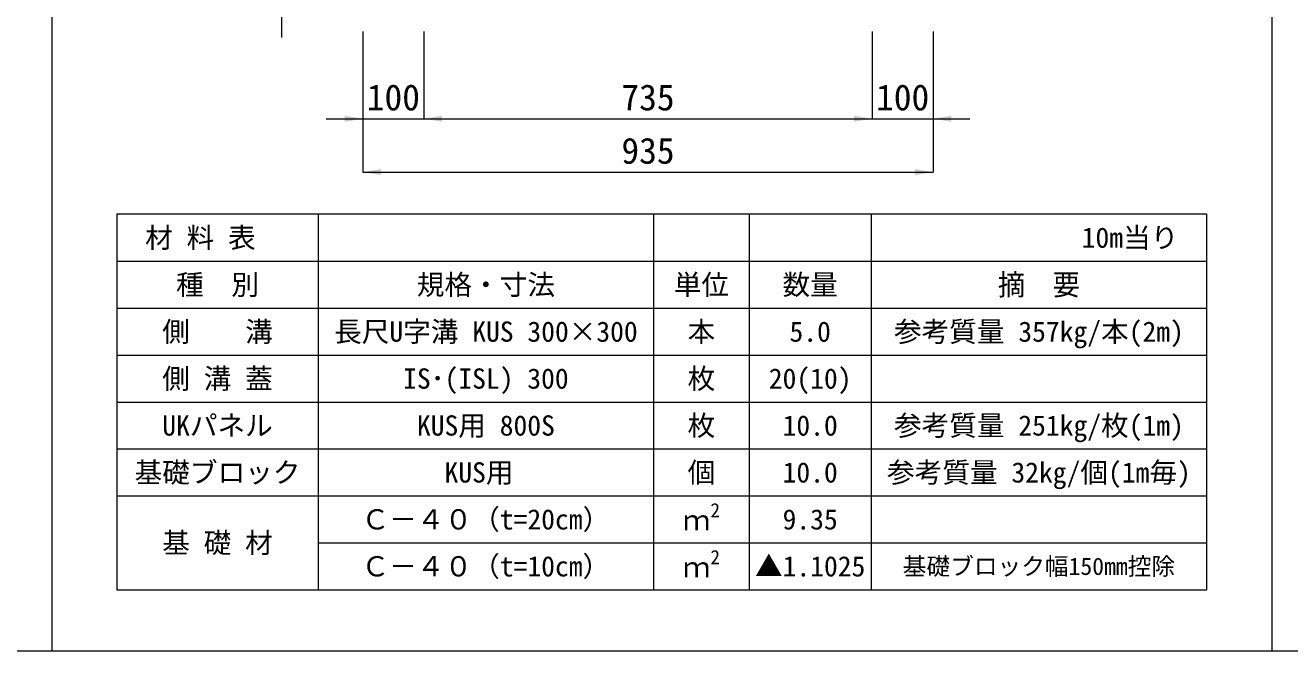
# Model space of a CAD drawing. Units: millimetres at full size, sheet at 1:20. Extents: x 201886 to 211886, y 860265 to 873235.
# Drawn here: x 205843 to 207916, y 867478 to 868504 of the extents above; entities that cross this region are included whole.
import ezdxf
from ezdxf.enums import TextEntityAlignment as Align

# ---------------------------------------------------------------- set-up
doc = ezdxf.new("R2010")
doc.units = ezdxf.units.MM
doc.header["$LTSCALE"] = 20
for name, color, linetype, lineweight in [('Defpoints_3', 8, 'Continuous', 0), ('図枠', 5, 'Continuous', 13), ('寸法・材料表', 7, 'Continuous', 13), ('寸法線', 7, 'Continuous', 13)]:
    doc.layers.add(name, color=color, linetype=linetype, lineweight=lineweight)
doc.styles.add('ＭＳ ゴシック', font='')
doc.styles.add('ＭＳ Ｐゴシック', font='')
doc.styles.get('ＭＳ ゴシック').set_extended_font_data('MS Gothic')
doc.styles.get('ＭＳ Ｐゴシック').set_extended_font_data('MS PGothic')

# ---------------------------------------------------------------- blocks, each defined once
blk = doc.blocks.new('filled_arrow')
at = {"color": 0, "linetype": 'Continuous', "lineweight": -2}
blk.add_solid([(7.5, 1.25), (0, 0), (7.5, -1.25)], dxfattribs=at)

msp = doc.modelspace()

# ---------------------------------------------------------------- linework, layer by layer
at = {"layer": 'Defpoints_3'}
for p, q in [((205993.03, 868194.25), (207779.67, 868194.25)), ((205993.03, 868194.25), (205993.03, 868116.81)), ((206323.03, 868194.25), (206323.03, 868116.81)), ((206873.03, 868194.25), (206873.03, 868116.81)), ((207029.67, 868194.25), (207029.67, 868116.81)), ((207229.67, 868194.25), (207229.67, 868116.81)), ((207779.67, 868194.25), (207779.67, 868116.81))]:
    msp.add_line(p, q, dxfattribs=at)
at = {"layer": '図枠'}
for p, q in [((205886.35, 872977.81), (205886.35, 867477.81)), ((207886.35, 872977.81), (207886.35, 867477.81)), ((201886.35, 867477.81), (211886.35, 867477.81))]:
    msp.add_line(p, q, dxfattribs=at)
at = {"layer": '寸法・材料表'}
for p, q in [((205993.03, 868116.81), (207779.67, 868116.81)), ((205993.03, 868116.81), (205993.03, 867577.81)), ((206323.03, 868116.81), (206323.03, 867577.81)), ((206873.03, 868116.81), (206873.03, 867577.81)), ((207029.67, 868116.81), (207029.67, 867577.81)), ((207229.67, 868116.81), (207229.67, 867577.81)), ((207779.67, 868116.81), (207779.67, 867577.81)), ((205993.03, 868039.81), (207779.67, 868039.81)), ((205993.03, 867962.81), (207779.67, 867962.81)), ((205993.03, 867885.81), (207779.67, 867885.81)), ((205993.03, 867808.81), (207779.67, 867808.81)), ((205993.03, 867731.81), (207779.67, 867731.81)), ((206323.03, 867654.81), (207779.67, 867654.81)), ((205993.03, 867577.81), (207779.67, 867577.81))]:
    msp.add_line(p, q, dxfattribs=at)
at = {"layer": '寸法線'}
for p, q in [((206263.63, 868483.85), (206263.63, 868703.85)), ((206396.32, 868493.85), (206396.32, 868350.55)), ((206396.32, 868493.85), (206396.32, 868263.05)), ((206496.32, 868493.85), (206496.32, 868350.55)), ((206496.32, 868493.85), (206496.32, 868350.55)), ((207231.32, 868493.85), (207231.32, 868350.55)), ((207231.32, 868493.85), (207231.32, 868350.55)), ((207331.32, 868493.85), (207331.32, 868350.55)), ((207331.32, 868493.85), (207331.32, 868263.05)), ((206336.32, 868350.55), (206556.32, 868350.55)), ((206496.32, 868350.55), (207231.32, 868350.55)), ((207171.32, 868350.55), (207391.32, 868350.55)), ((206396.32, 868263.05), (207331.32, 868263.05))]:
    msp.add_line(p, q, dxfattribs=at)

# ---------------------------------------------------------------- block references
at = {"layer": '寸法線', "xscale": 4, "yscale": 4, "rotation": 180}
for p in [(206396.32, 868350.55), (207231.32, 868350.55), (207231.32, 868350.55), (207331.32, 868263.05)]:
    msp.add_blockref('filled_arrow', p, dxfattribs=at)
at = {"layer": '寸法線', "xscale": 4, "yscale": 4}
for p in [(206496.32, 868350.55), (206496.32, 868350.55), (207331.32, 868350.55), (206396.32, 868263.05)]:
    msp.add_blockref('filled_arrow', p, dxfattribs=at)

# ---------------------------------------------------------------- texts
at = {"layer": '寸法・材料表', "style": 'ＭＳ ゴシック'}
msp.add_text('\u3000材 料 表', height=33.23, dxfattribs=at).set_placement((205994.08, 868155.53), align=Align.MIDDLE_LEFT)
msp.add_text('10m当り\u3000', height=33.23, dxfattribs=at).set_placement((207778.61, 868155.53), align=Align.MIDDLE_RIGHT)
for s, height, p in [('種\u3000別', 33.23, (206158.03, 868078.31)), ('規格・寸法', 33.23, (206598.03, 868078.31)), ('単位', 33.23, (206951.35, 868078.31)), ('数量', 33.23, (207129.67, 868078.31)), ('側\u3000\u3000溝', 33.23, (206158.03, 868001.31)), ('長尺U字溝 KUS 300×300', 33.23, (206598.03, 868001.31)), ('本', 33.23, (206951.35, 868001.31)), ('5.0', 33.23, (207129.67, 868001.31)), ('参考質量 357kg/本(2m)', 33.23, (207504.67, 868001.31)), ('側 溝 蓋', 33.23, (206158.03, 867924.31)), ('枚', 33.23, (206951.35, 867924.31)), ('IS･(ISL) 300', 33.23, (206598.03, 867924.31)), ('20(10)', 33.23, (207129.67, 867924.31)), ('UKパネル', 33.23, (206158.03, 867847.31)), ('KUS用 800S', 33.23, (206598.03, 867847.31)), ('枚', 33.23, (206951.35, 867847.31)), ('10.0', 33.23, (207129.67, 867847.31)), ('参考質量 251kg/枚(1m)', 33.23, (207504.67, 867847.31)), ('基礎ブロック', 33.23, (206158.03, 867770.31)), ('KUS用 ', 33.23, (206598.03, 867770.31)), ('個', 33.23, (206951.35, 867770.31)), ('10.0', 33.23, (207129.67, 867770.31)), ('参考質量 32kg/個(1m毎)', 33.23, (207504.67, 867770.31)), ('Ｃ－４０（t=20cm）', 33.23, (206598.03, 867693.31)), ('9.35', 33.23, (207129.67, 867693.31)), ('基 礎 材', 33.23, (206158.03, 867654.81)), ('Ｃ－４０（t=10cm）', 33.23, (206598.03, 867616.31)), ('▲1.1025', 33.23, (207129.67, 867616.31)), ('基礎ブロック幅150mm控除', 28.48, (207504.67, 867616.31))]:
    msp.add_text(s, height=height, dxfattribs=at).set_placement(p, align=Align.MIDDLE_CENTER)
at = {"layer": '寸法・材料表', "style": 'ＭＳ Ｐゴシック', "width": 0.95}
msp.add_text('摘\u3000要', height=34.64, dxfattribs=at).set_placement((207504.67, 868078.31), align=Align.MIDDLE_CENTER)
at = {"layer": '寸法・材料表', "style": 'ＭＳ ゴシック'}
for s, height, p in [('2', 23.26, (206966.08, 867689.7)), ('ｍ', 33.23, (206920.75, 867665.2)), ('2', 23.26, (206966.08, 867612.7)), ('ｍ', 33.23, (206920.75, 867588.2))]:
    msp.add_text(s, height=height, dxfattribs=at).set_placement(p, align=Align.BOTTOM_LEFT)
at = {"layer": '寸法線', "style": 'ＭＳ ゴシック'}
for s, p in [('100', (206446.32, 868385.55)), ('735', (206863.82, 868385.55)), ('100', (207281.32, 868385.55)), ('935', (206863.82, 868298.05))]:
    msp.add_text(s, height=42.72, dxfattribs=at).set_placement(p, align=Align.MIDDLE_CENTER)

doc.saveas('drawing.dxf')
